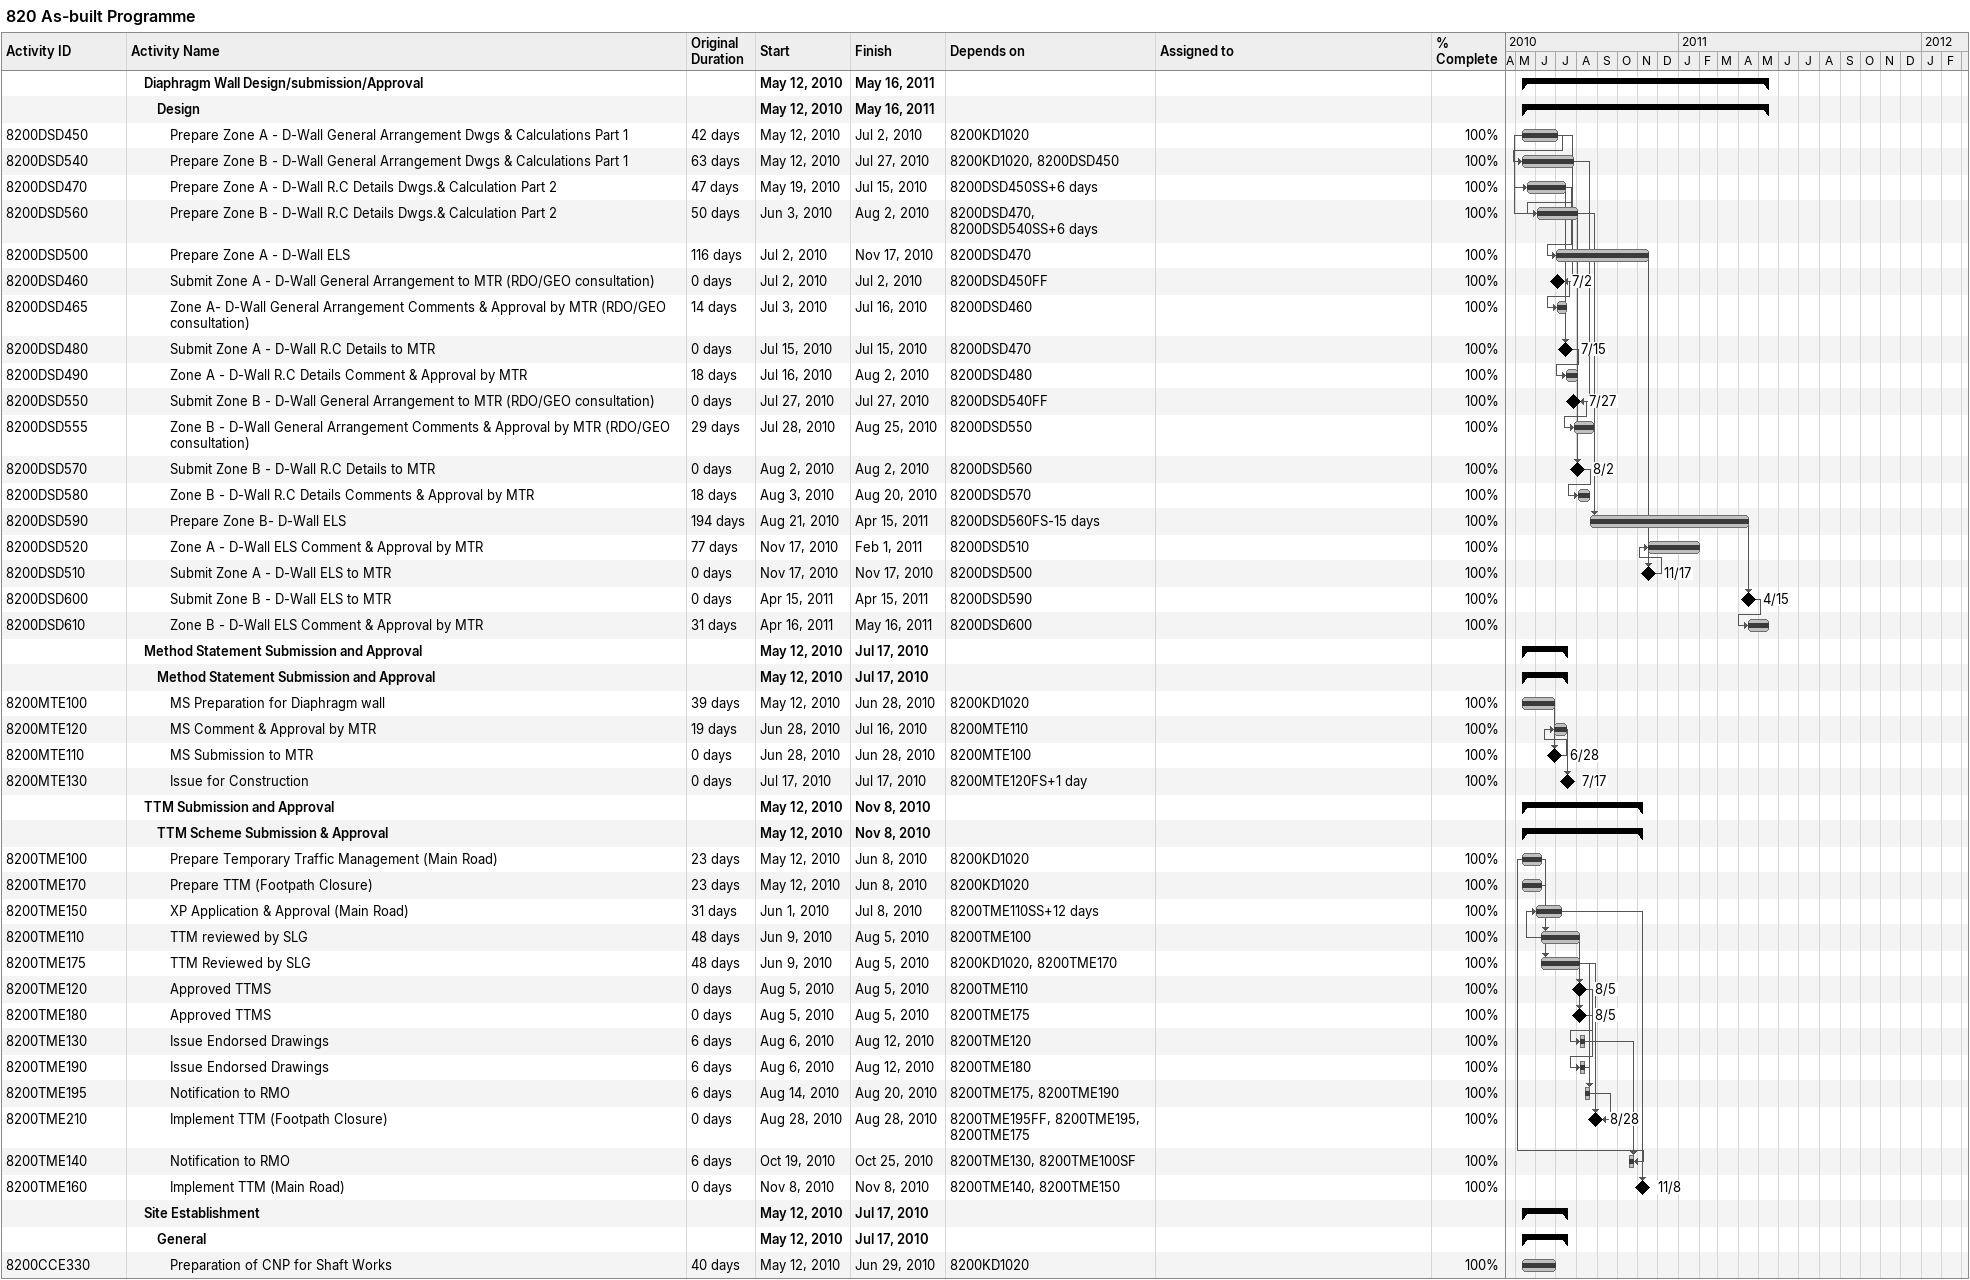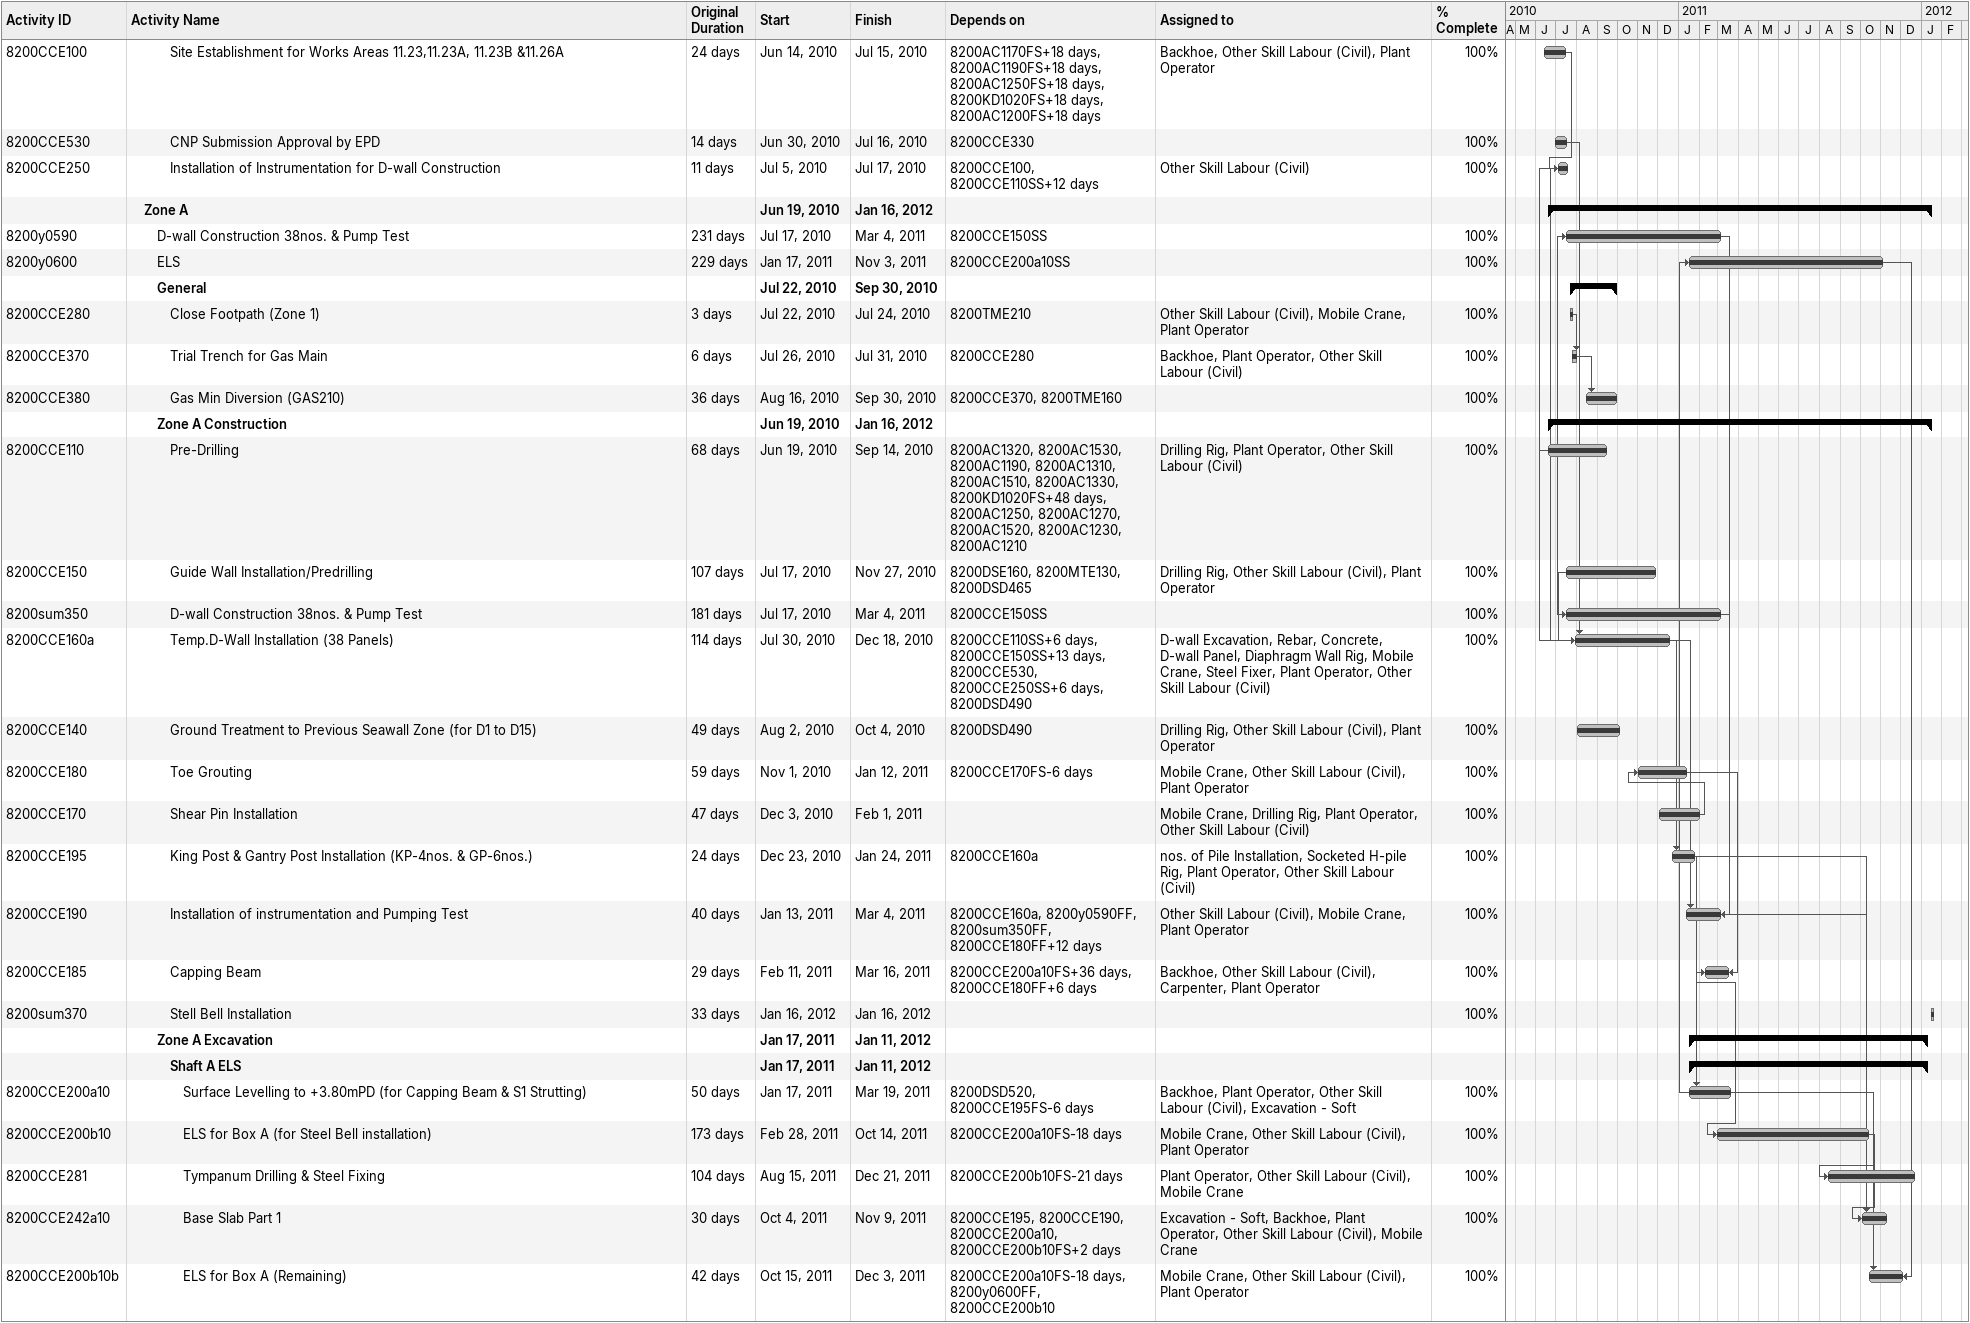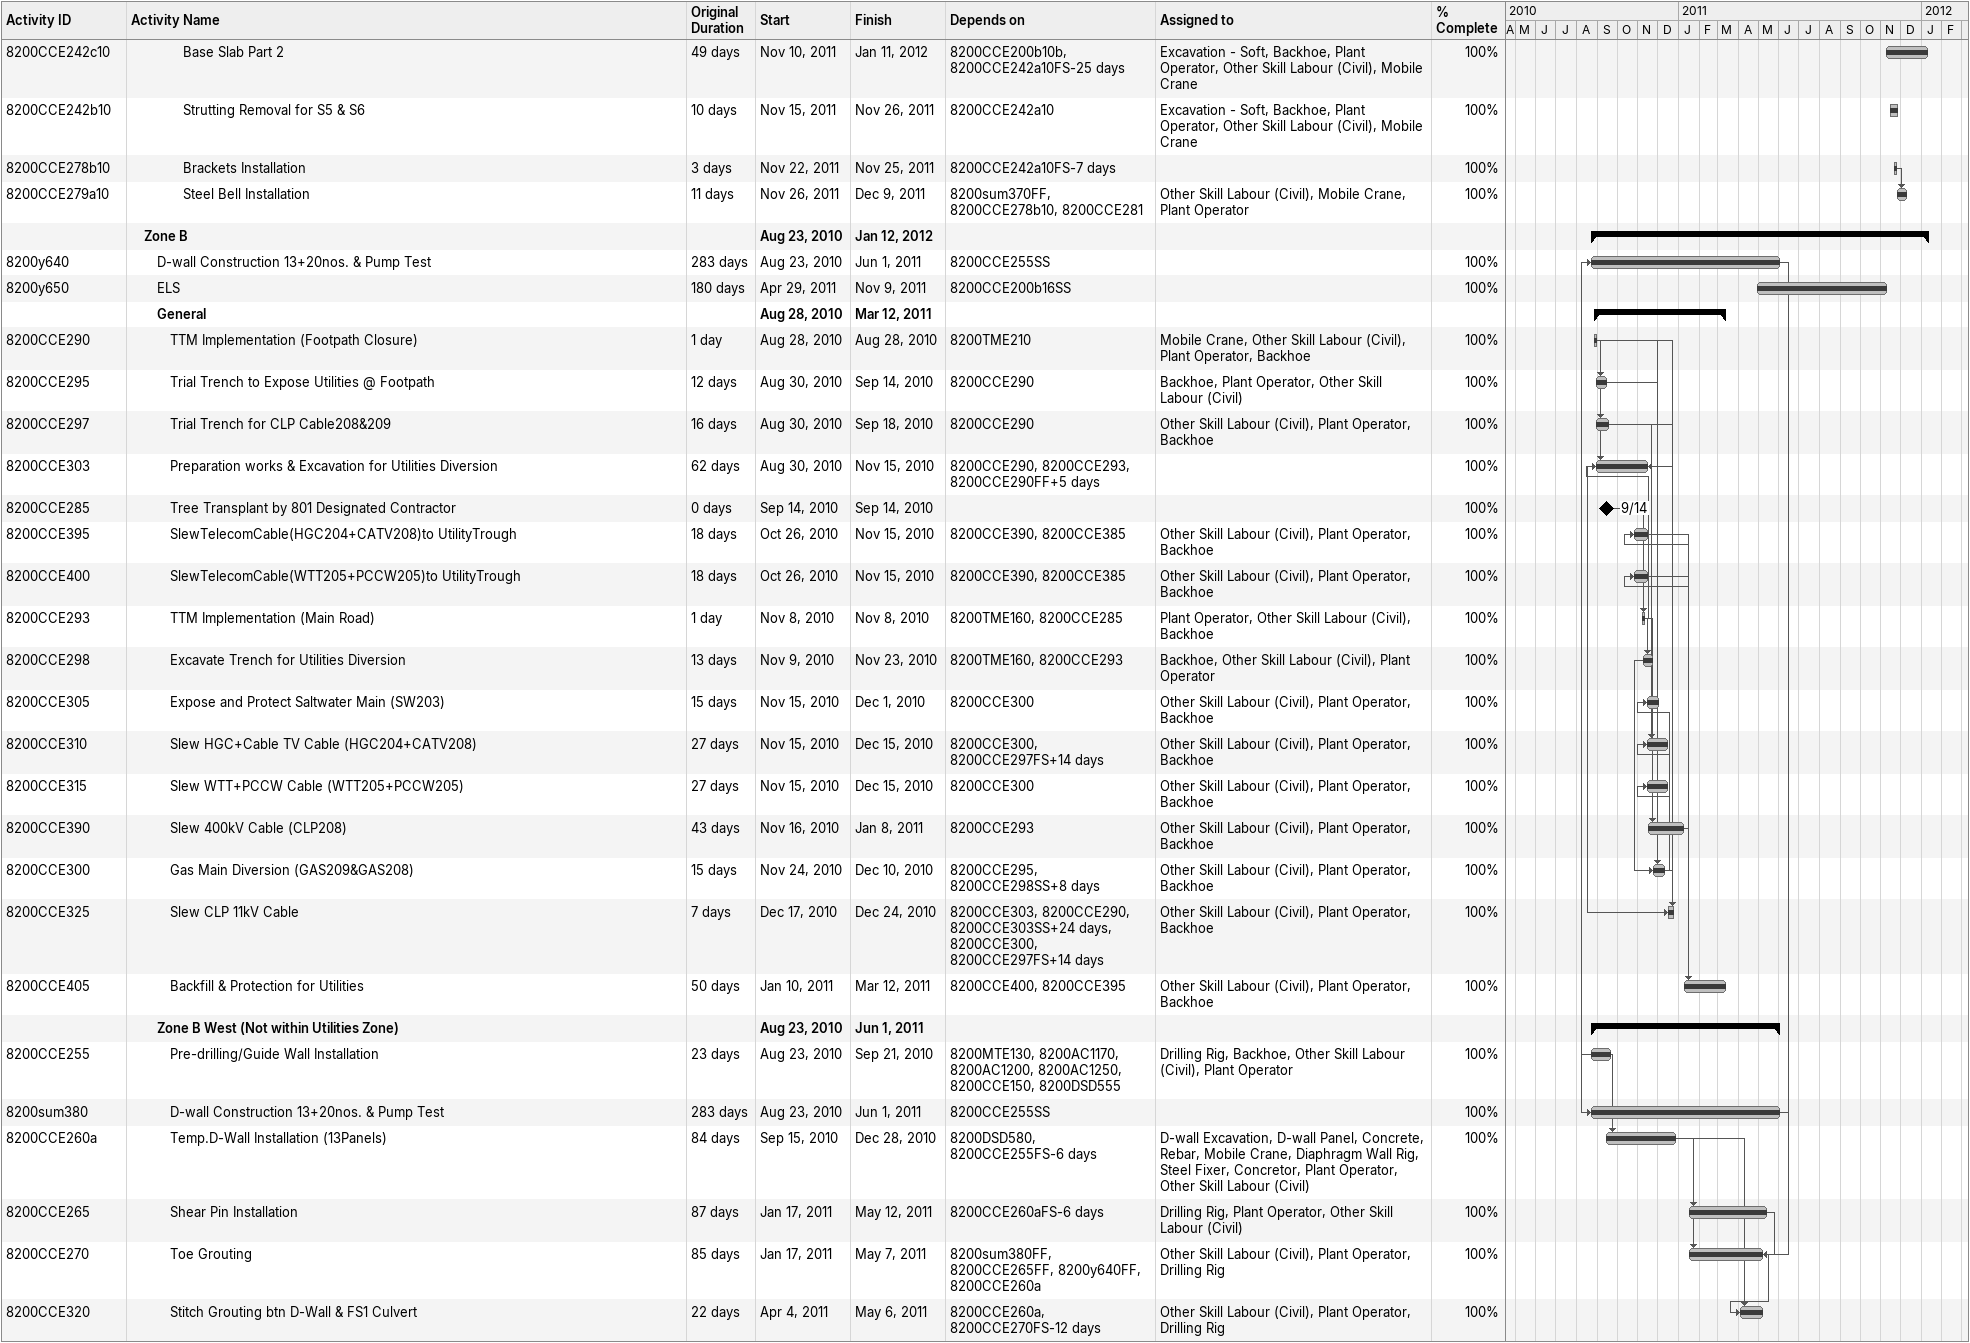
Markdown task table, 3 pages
820 As-built Programme

| ID | Level | Task | Original duration | Start | Finish | Predecessors | Resources | % complete |
|---|---|---|---|---|---|---|---|---|
|  | 2 | **Diaphragm Wall Design/submission/Approval** |  | 2010-05-12 | 2011-05-16 |  |  |  |
|  | 3 | **Design** |  | 2010-05-12 | 2011-05-16 |  |  |  |
| 8200DSD450 | 4 | Prepare Zone A - D-Wall General Arrangement Dwgs & Calculations Part 1 | 42d | 2010-05-12 | 2010-07-02 | 8200KD1020 |  | 100 |
| 8200DSD540 | 4 | Prepare Zone B - D-Wall General Arrangement Dwgs & Calculations Part 1 | 63d | 2010-05-12 | 2010-07-27 | 8200KD1020, 8200DSD450 |  | 100 |
| 8200DSD470 | 4 | Prepare Zone A - D-Wall R.C Details Dwgs.& Calculation Part 2 | 47d | 2010-05-19 | 2010-07-15 | 8200DSD450SS+6d |  | 100 |
| 8200DSD560 | 4 | Prepare Zone B - D-Wall R.C Details Dwgs.& Calculation Part 2 | 50d | 2010-06-03 | 2010-08-02 | 8200DSD470, 8200DSD540SS+6d |  | 100 |
| 8200DSD500 | 4 | Prepare Zone A - D-Wall ELS | 116d | 2010-07-02 | 2010-11-17 | 8200DSD470 |  | 100 |
| 8200DSD460 | 4 | Submit Zone A - D-Wall General Arrangement to MTR (RDO/GEO consultation) | 0d | 2010-07-02 | 2010-07-02 | 8200DSD450FF |  | 100 |
| 8200DSD465 | 4 | Zone A- D-Wall General Arrangement Comments & Approval by MTR (RDO/GEO consultation) | 14d | 2010-07-03 | 2010-07-16 | 8200DSD460 |  | 100 |
| 8200DSD480 | 4 | Submit Zone A - D-Wall R.C Details to MTR | 0d | 2010-07-15 | 2010-07-15 | 8200DSD470 |  | 100 |
| 8200DSD490 | 4 | Zone A - D-Wall R.C Details Comment & Approval by MTR | 18d | 2010-07-16 | 2010-08-02 | 8200DSD480 |  | 100 |
| 8200DSD550 | 4 | Submit Zone B - D-Wall General Arrangement to MTR (RDO/GEO consultation) | 0d | 2010-07-27 | 2010-07-27 | 8200DSD540FF |  | 100 |
| 8200DSD555 | 4 | Zone B - D-Wall General Arrangement Comments & Approval by MTR (RDO/GEO consultation) | 29d | 2010-07-28 | 2010-08-25 | 8200DSD550 |  | 100 |
| 8200DSD570 | 4 | Submit Zone B - D-Wall R.C Details to MTR | 0d | 2010-08-02 | 2010-08-02 | 8200DSD560 |  | 100 |
| 8200DSD580 | 4 | Zone B - D-Wall R.C Details Comments & Approval by MTR | 18d | 2010-08-03 | 2010-08-20 | 8200DSD570 |  | 100 |
| 8200DSD590 | 4 | Prepare Zone B- D-Wall ELS | 194d | 2010-08-21 | 2011-04-15 | 8200DSD560FS-15d |  | 100 |
| 8200DSD520 | 4 | Zone A - D-Wall ELS Comment & Approval by MTR | 77d | 2010-11-17 | 2011-02-01 | 8200DSD510 |  | 100 |
| 8200DSD510 | 4 | Submit Zone A - D-Wall ELS to MTR | 0d | 2010-11-17 | 2010-11-17 | 8200DSD500 |  | 100 |
| 8200DSD600 | 4 | Submit Zone B - D-Wall ELS to MTR | 0d | 2011-04-15 | 2011-04-15 | 8200DSD590 |  | 100 |
| 8200DSD610 | 4 | Zone B - D-Wall ELS Comment & Approval by MTR | 31d | 2011-04-16 | 2011-05-16 | 8200DSD600 |  | 100 |
|  | 2 | **Method Statement Submission and Approval** |  | 2010-05-12 | 2010-07-17 |  |  |  |
|  | 3 | **Method Statement Submission and Approval** |  | 2010-05-12 | 2010-07-17 |  |  |  |
| 8200MTE100 | 4 | MS Preparation for Diaphragm wall | 39d | 2010-05-12 | 2010-06-28 | 8200KD1020 |  | 100 |
| 8200MTE120 | 4 | MS Comment & Approval by MTR | 19d | 2010-06-28 | 2010-07-16 | 8200MTE110 |  | 100 |
| 8200MTE110 | 4 | MS Submission to MTR | 0d | 2010-06-28 | 2010-06-28 | 8200MTE100 |  | 100 |
| 8200MTE130 | 4 | Issue for Construction | 0d | 2010-07-17 | 2010-07-17 | 8200MTE120FS+1d |  | 100 |
|  | 2 | **TTM Submission and Approval** |  | 2010-05-12 | 2010-11-08 |  |  |  |
|  | 3 | **TTM Scheme Submission & Approval** |  | 2010-05-12 | 2010-11-08 |  |  |  |
| 8200TME100 | 4 | Prepare Temporary Traffic Management (Main Road) | 23d | 2010-05-12 | 2010-06-08 | 8200KD1020 |  | 100 |
| 8200TME170 | 4 | Prepare TTM (Footpath Closure) | 23d | 2010-05-12 | 2010-06-08 | 8200KD1020 |  | 100 |
| 8200TME150 | 4 | XP Application & Approval (Main Road) | 31d | 2010-06-01 | 2010-07-08 | 8200TME110SS+12d |  | 100 |
| 8200TME110 | 4 | TTM reviewed by SLG | 48d | 2010-06-09 | 2010-08-05 | 8200TME100 |  | 100 |
| 8200TME175 | 4 | TTM Reviewed by SLG | 48d | 2010-06-09 | 2010-08-05 | 8200KD1020, 8200TME170 |  | 100 |
| 8200TME120 | 4 | Approved TTMS | 0d | 2010-08-05 | 2010-08-05 | 8200TME110 |  | 100 |
| 8200TME180 | 4 | Approved TTMS | 0d | 2010-08-05 | 2010-08-05 | 8200TME175 |  | 100 |
| 8200TME130 | 4 | Issue Endorsed Drawings | 6d | 2010-08-06 | 2010-08-12 | 8200TME120 |  | 100 |
| 8200TME190 | 4 | Issue Endorsed Drawings | 6d | 2010-08-06 | 2010-08-12 | 8200TME180 |  | 100 |
| 8200TME195 | 4 | Notification to RMO | 6d | 2010-08-14 | 2010-08-20 | 8200TME175, 8200TME190 |  | 100 |
| 8200TME210 | 4 | Implement TTM (Footpath Closure) | 0d | 2010-08-28 | 2010-08-28 | 8200TME195FF, 8200TME195, 8200TME175 |  | 100 |
| 8200TME140 | 4 | Notification to RMO | 6d | 2010-10-19 | 2010-10-25 | 8200TME130, 8200TME100SF |  | 100 |
| 8200TME160 | 4 | Implement TTM (Main Road) | 0d | 2010-11-08 | 2010-11-08 | 8200TME140, 8200TME150 |  | 100 |
|  | 2 | **Site Establishment** |  | 2010-05-12 | 2010-07-17 |  |  |  |
|  | 3 | **General** |  | 2010-05-12 | 2010-07-17 |  |  |  |
| 8200CCE330 | 4 | Preparation of CNP for Shaft Works | 40d | 2010-05-12 | 2010-06-29 | 8200KD1020 |  | 100 |
| 8200CCE100 | 4 | Site Establishment for Works Areas 11.23,11.23A, 11.23B &11.26A | 24d | 2010-06-14 | 2010-07-15 | 8200AC1170FS+18d, 8200AC1190FS+18d, 8200AC1250FS+18d, 8200KD1020FS+18d, 8200AC1200FS+18d | Backhoe, Other Skill Labour (Civil), Plant Operator | 100 |
| 8200CCE530 | 4 | CNP Submission Approval by EPD | 14d | 2010-06-30 | 2010-07-16 | 8200CCE330 |  | 100 |
| 8200CCE250 | 4 | Installation of Instrumentation for D-wall Construction | 11d | 2010-07-05 | 2010-07-17 | 8200CCE100, 8200CCE110SS+12d | Other Skill Labour (Civil) | 100 |
|  | 2 | **Zone A** |  | 2010-06-19 | 2012-01-16 |  |  |  |
| 8200y0590 | 3 | D-wall Construction 38nos. & Pump Test | 231d | 2010-07-17 | 2011-03-04 | 8200CCE150SS |  | 100 |
| 8200y0600 | 3 | ELS | 229d | 2011-01-17 | 2011-11-03 | 8200CCE200a10SS |  | 100 |
|  | 3 | **General** |  | 2010-07-22 | 2010-09-30 |  |  |  |
| 8200CCE280 | 4 | Close Footpath (Zone 1) | 3d | 2010-07-22 | 2010-07-24 | 8200TME210 | Other Skill Labour (Civil), Mobile Crane, Plant Operator | 100 |
| 8200CCE370 | 4 | Trial Trench for Gas Main | 6d | 2010-07-26 | 2010-07-31 | 8200CCE280 | Backhoe, Plant Operator, Other Skill Labour (Civil) | 100 |
| 8200CCE380 | 4 | Gas Min Diversion (GAS210) | 36d | 2010-08-16 | 2010-09-30 | 8200CCE370, 8200TME160 |  | 100 |
|  | 3 | **Zone A Construction** |  | 2010-06-19 | 2012-01-16 |  |  |  |
| 8200CCE110 | 4 | Pre-Drilling | 68d | 2010-06-19 | 2010-09-14 | 8200AC1320, 8200AC1530, 8200AC1190, 8200AC1310, 8200AC1510, 8200AC1330, 8200KD1020FS+48d, 8200AC1250, 8200AC1270, 8200AC1520, 8200AC1230, 8200AC1210 | Drilling Rig, Plant Operator, Other Skill Labour (Civil) | 100 |
| 8200CCE150 | 4 | Guide Wall Installation/Predrilling | 107d | 2010-07-17 | 2010-11-27 | 8200DSE160, 8200MTE130, 8200DSD465 | Drilling Rig, Other Skill Labour (Civil), Plant Operator | 100 |
| 8200sum350 | 4 | D-wall Construction 38nos. & Pump Test | 181d | 2010-07-17 | 2011-03-04 | 8200CCE150SS |  | 100 |
| 8200CCE160a | 4 | Temp.D-Wall Installation (38 Panels) | 114d | 2010-07-30 | 2010-12-18 | 8200CCE110SS+6d, 8200CCE150SS+13d, 8200CCE530, 8200CCE250SS+6d, 8200DSD490 | D-wall Excavation, Rebar, Concrete, D-wall Panel, Diaphragm Wall Rig, Mobile Crane, Steel Fixer, Plant Operator, Other Skill Labour (Civil) | 100 |
| 8200CCE140 | 4 | Ground Treatment to Previous Seawall Zone (for D1 to D15) | 49d | 2010-08-02 | 2010-10-04 | 8200DSD490 | Drilling Rig, Other Skill Labour (Civil), Plant Operator | 100 |
| 8200CCE180 | 4 | Toe Grouting | 59d | 2010-11-01 | 2011-01-12 | 8200CCE170FS-6d | Mobile Crane, Other Skill Labour (Civil), Plant Operator | 100 |
| 8200CCE170 | 4 | Shear Pin Installation | 47d | 2010-12-03 | 2011-02-01 |  | Mobile Crane, Drilling Rig, Plant Operator, Other Skill Labour (Civil) | 100 |
| 8200CCE195 | 4 | King Post & Gantry Post Installation (KP-4nos. & GP-6nos.) | 24d | 2010-12-23 | 2011-01-24 | 8200CCE160a | nos. of Pile Installation, Socketed H-pile Rig, Plant Operator, Other Skill Labour (Civil) | 100 |
| 8200CCE190 | 4 | Installation of instrumentation and Pumping Test | 40d | 2011-01-13 | 2011-03-04 | 8200CCE160a, 8200y0590FF, 8200sum350FF, 8200CCE180FF+12d | Other Skill Labour (Civil), Mobile Crane, Plant Operator | 100 |
| 8200CCE185 | 4 | Capping Beam | 29d | 2011-02-11 | 2011-03-16 | 8200CCE200a10FS+36d, 8200CCE180FF+6d | Backhoe, Other Skill Labour (Civil), Carpenter, Plant Operator | 100 |
| 8200sum370 | 4 | Stell Bell Installation | 33d | 2012-01-16 | 2012-01-16 |  |  | 100 |
|  | 3 | **Zone A Excavation** |  | 2011-01-17 | 2012-01-11 |  |  |  |
|  | 4 | **Shaft A ELS** |  | 2011-01-17 | 2012-01-11 |  |  |  |
| 8200CCE200a10 | 5 | Surface Levelling to +3.80mPD (for Capping Beam & S1 Strutting) | 50d | 2011-01-17 | 2011-03-19 | 8200DSD520, 8200CCE195FS-6d | Backhoe, Plant Operator, Other Skill Labour (Civil), Excavation - Soft | 100 |
| 8200CCE200b10 | 5 | ELS for Box A (for Steel Bell installation) | 173d | 2011-02-28 | 2011-10-14 | 8200CCE200a10FS-18d | Mobile Crane, Other Skill Labour (Civil), Plant Operator | 100 |
| 8200CCE281 | 5 | Tympanum Drilling & Steel Fixing | 104d | 2011-08-15 | 2011-12-21 | 8200CCE200b10FS-21d | Plant Operator, Other Skill Labour (Civil), Mobile Crane | 100 |
| 8200CCE242a10 | 5 | Base Slab Part 1 | 30d | 2011-10-04 | 2011-11-09 | 8200CCE195, 8200CCE190, 8200CCE200a10, 8200CCE200b10FS+2d | Excavation - Soft, Backhoe, Plant Operator, Other Skill Labour (Civil), Mobile Crane | 100 |
| 8200CCE200b10b | 5 | ELS for Box A (Remaining) | 42d | 2011-10-15 | 2011-12-03 | 8200CCE200a10FS-18d, 8200y0600FF, 8200CCE200b10 | Mobile Crane, Other Skill Labour (Civil), Plant Operator | 100 |
| 8200CCE242c10 | 5 | Base Slab Part 2 | 49d | 2011-11-10 | 2012-01-11 | 8200CCE200b10b, 8200CCE242a10FS-25d | Excavation - Soft, Backhoe, Plant Operator, Other Skill Labour (Civil), Mobile Crane | 100 |
| 8200CCE242b10 | 5 | Strutting Removal for S5 & S6 | 10d | 2011-11-15 | 2011-11-26 | 8200CCE242a10 | Excavation - Soft, Backhoe, Plant Operator, Other Skill Labour (Civil), Mobile Crane | 100 |
| 8200CCE278b10 | 5 | Brackets Installation | 3d | 2011-11-22 | 2011-11-25 | 8200CCE242a10FS-7d |  | 100 |
| 8200CCE279a10 | 5 | Steel Bell Installation | 11d | 2011-11-26 | 2011-12-09 | 8200sum370FF, 8200CCE278b10, 8200CCE281 | Other Skill Labour (Civil), Mobile Crane, Plant Operator | 100 |
|  | 2 | **Zone B** |  | 2010-08-23 | 2012-01-12 |  |  |  |
| 8200y640 | 3 | D-wall Construction 13+20nos. & Pump Test | 283d | 2010-08-23 | 2011-06-01 | 8200CCE255SS |  | 100 |
| 8200y650 | 3 | ELS | 180d | 2011-04-29 | 2011-11-09 | 8200CCE200b16SS |  | 100 |
|  | 3 | **General** |  | 2010-08-28 | 2011-03-12 |  |  |  |
| 8200CCE290 | 4 | TTM Implementation (Footpath Closure) | 1d | 2010-08-28 | 2010-08-28 | 8200TME210 | Mobile Crane, Other Skill Labour (Civil), Plant Operator, Backhoe | 100 |
| 8200CCE295 | 4 | Trial Trench to Expose Utilities @ Footpath | 12d | 2010-08-30 | 2010-09-14 | 8200CCE290 | Backhoe, Plant Operator, Other Skill Labour (Civil) | 100 |
| 8200CCE297 | 4 | Trial Trench for CLP Cable208&209 | 16d | 2010-08-30 | 2010-09-18 | 8200CCE290 | Other Skill Labour (Civil), Plant Operator, Backhoe | 100 |
| 8200CCE303 | 4 | Preparation works & Excavation for Utilities Diversion | 62d | 2010-08-30 | 2010-11-15 | 8200CCE290, 8200CCE293, 8200CCE290FF+5d |  | 100 |
| 8200CCE285 | 4 | Tree Transplant by 801 Designated Contractor | 0d | 2010-09-14 | 2010-09-14 |  |  | 100 |
| 8200CCE395 | 4 | SlewTelecomCable(HGC204+CATV208)to UtilityTrough | 18d | 2010-10-26 | 2010-11-15 | 8200CCE390, 8200CCE385 | Other Skill Labour (Civil), Plant Operator, Backhoe | 100 |
| 8200CCE400 | 4 | SlewTelecomCable(WTT205+PCCW205)to UtilityTrough | 18d | 2010-10-26 | 2010-11-15 | 8200CCE390, 8200CCE385 | Other Skill Labour (Civil), Plant Operator, Backhoe | 100 |
| 8200CCE293 | 4 | TTM Implementation (Main Road) | 1d | 2010-11-08 | 2010-11-08 | 8200TME160, 8200CCE285 | Plant Operator, Other Skill Labour (Civil), Backhoe | 100 |
| 8200CCE298 | 4 | Excavate Trench for Utilities Diversion | 13d | 2010-11-09 | 2010-11-23 | 8200TME160, 8200CCE293 | Backhoe, Other Skill Labour (Civil), Plant Operator | 100 |
| 8200CCE305 | 4 | Expose and Protect Saltwater Main (SW203) | 15d | 2010-11-15 | 2010-12-01 | 8200CCE300 | Other Skill Labour (Civil), Plant Operator, Backhoe | 100 |
| 8200CCE310 | 4 | Slew HGC+Cable TV Cable (HGC204+CATV208) | 27d | 2010-11-15 | 2010-12-15 | 8200CCE300, 8200CCE297FS+14d | Other Skill Labour (Civil), Plant Operator, Backhoe | 100 |
| 8200CCE315 | 4 | Slew WTT+PCCW Cable (WTT205+PCCW205) | 27d | 2010-11-15 | 2010-12-15 | 8200CCE300 | Other Skill Labour (Civil), Plant Operator, Backhoe | 100 |
| 8200CCE390 | 4 | Slew 400kV Cable (CLP208) | 43d | 2010-11-16 | 2011-01-08 | 8200CCE293 | Other Skill Labour (Civil), Plant Operator, Backhoe | 100 |
| 8200CCE300 | 4 | Gas Main Diversion (GAS209&GAS208) | 15d | 2010-11-24 | 2010-12-10 | 8200CCE295, 8200CCE298SS+8d | Other Skill Labour (Civil), Plant Operator, Backhoe | 100 |
| 8200CCE325 | 4 | Slew CLP 11kV Cable | 7d | 2010-12-17 | 2010-12-24 | 8200CCE303, 8200CCE290, 8200CCE303SS+24d, 8200CCE300, 8200CCE297FS+14d | Other Skill Labour (Civil), Plant Operator, Backhoe | 100 |
| 8200CCE405 | 4 | Backfill & Protection for Utilities | 50d | 2011-01-10 | 2011-03-12 | 8200CCE400, 8200CCE395 | Other Skill Labour (Civil), Plant Operator, Backhoe | 100 |
|  | 3 | **Zone B West (Not within Utilities Zone)** |  | 2010-08-23 | 2011-06-01 |  |  |  |
| 8200CCE255 | 4 | Pre-drilling/Guide Wall Installation | 23d | 2010-08-23 | 2010-09-21 | 8200MTE130, 8200AC1170, 8200AC1200, 8200AC1250, 8200CCE150, 8200DSD555 | Drilling Rig, Backhoe, Other Skill Labour (Civil), Plant Operator | 100 |
| 8200sum380 | 4 | D-wall Construction 13+20nos. & Pump Test | 283d | 2010-08-23 | 2011-06-01 | 8200CCE255SS |  | 100 |
| 8200CCE260a | 4 | Temp.D-Wall Installation (13Panels) | 84d | 2010-09-15 | 2010-12-28 | 8200DSD580, 8200CCE255FS-6d | D-wall Excavation, D-wall Panel, Concrete, Rebar, Mobile Crane, Diaphragm Wall Rig, Steel Fixer, Concretor, Plant Operator, Other Skill Labour (Civil) | 100 |
| 8200CCE265 | 4 | Shear Pin Installation | 87d | 2011-01-17 | 2011-05-12 | 8200CCE260aFS-6d | Drilling Rig, Plant Operator, Other Skill Labour (Civil) | 100 |
| 8200CCE270 | 4 | Toe Grouting | 85d | 2011-01-17 | 2011-05-07 | 8200sum380FF, 8200CCE265FF, 8200y640FF, 8200CCE260a | Other Skill Labour (Civil), Plant Operator, Drilling Rig | 100 |
| 8200CCE320 | 4 | Stitch Grouting btn D-Wall & FS1 Culvert | 22d | 2011-04-04 | 2011-05-06 | 8200CCE260a, 8200CCE270FS-12d | Other Skill Labour (Civil), Plant Operator, Drilling Rig | 100 |
